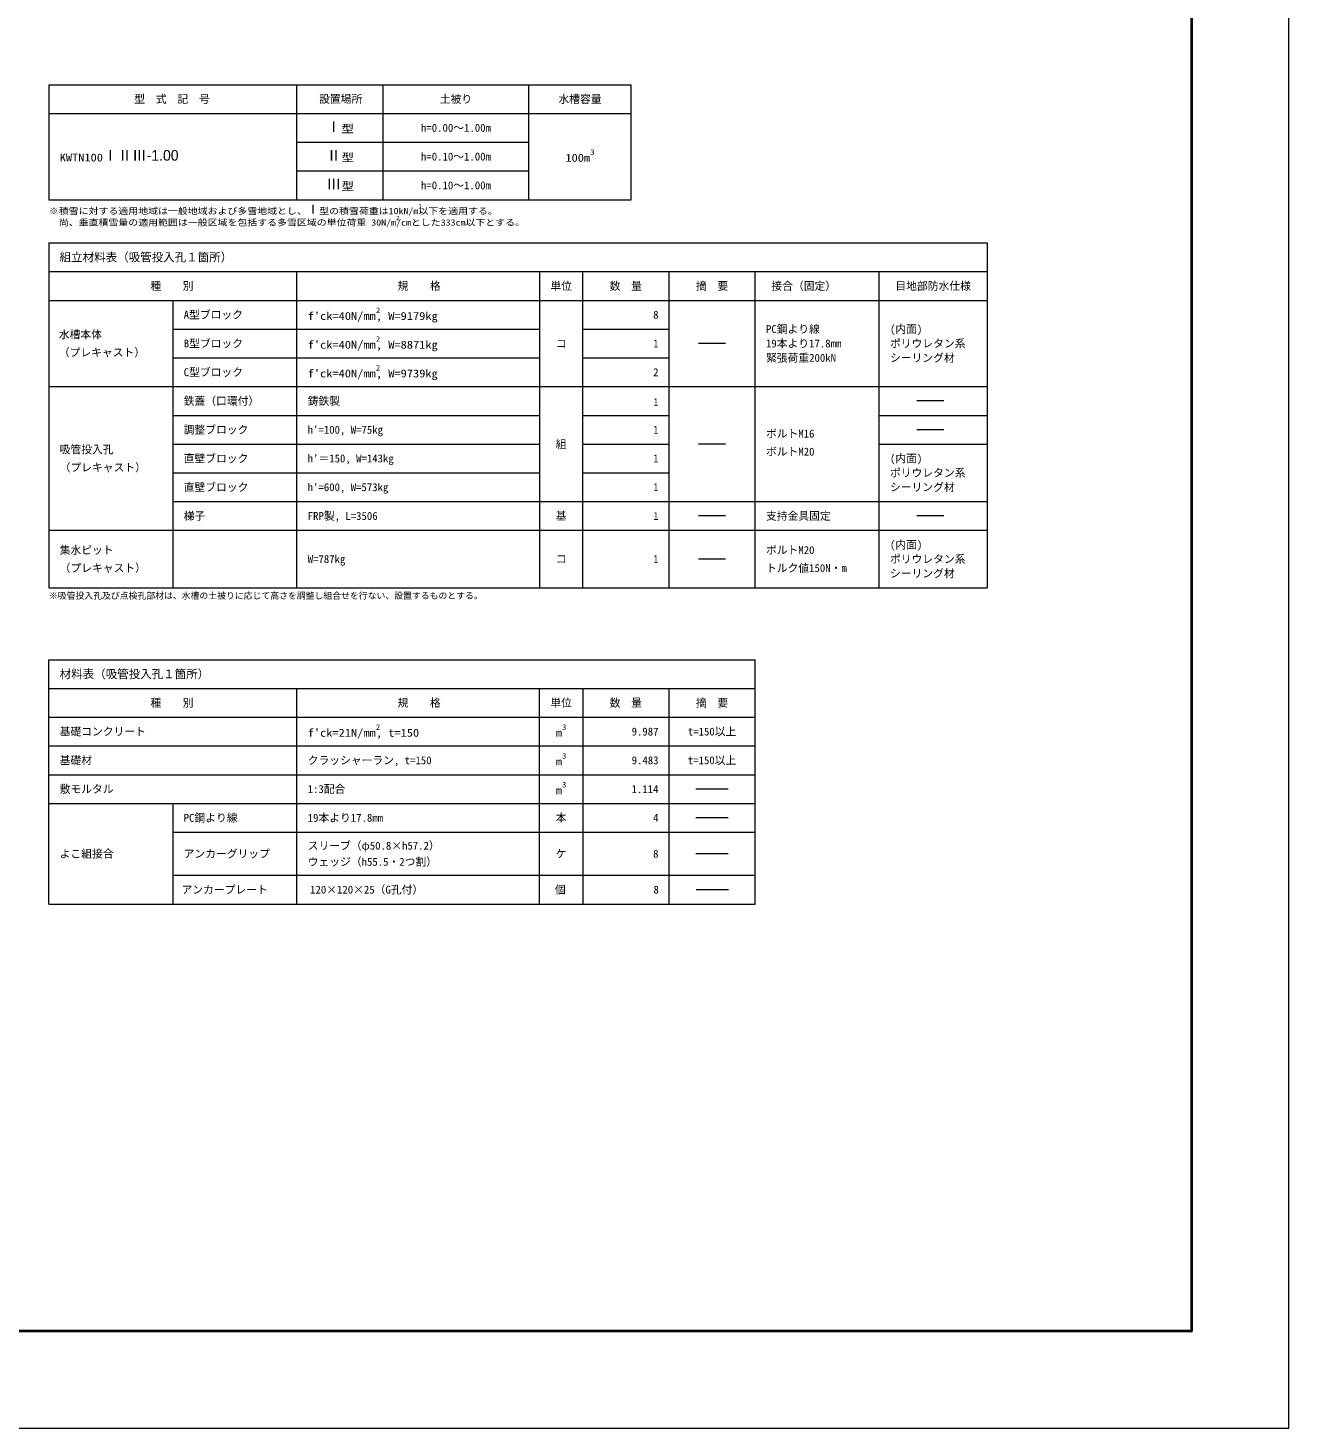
# Model space of a CAD drawing. Units: millimetres at full size; details may follow other scales. Extents: x 0 to 42000, y 0 to 29700.
# Drawn here: x 27383 to 42000, y 0 to 16233 of the extents above; entities that cross this region are included whole.
import ezdxf
from ezdxf.enums import TextEntityAlignment as Align

# ---------------------------------------------------------------- set-up
doc = ezdxf.new("R2010")
doc.units = ezdxf.units.MM
doc.header["$LTSCALE"] = 100
for name, color, linetype, lineweight in [('Defpoints_5', 5, 'Continuous', 13), ('図枠', 1, 'Continuous', 40), ('文字', 2, 'Continuous', 13)]:
    doc.layers.add(name, color=color, linetype=linetype, lineweight=lineweight)
doc.styles.add('ＭＳ ゴシック', font='')
doc.styles.add('ＭＳ Ｐゴシック', font='')
doc.styles.get('ＭＳ ゴシック').set_extended_font_data('MS Gothic')
doc.styles.get('ＭＳ Ｐゴシック').set_extended_font_data('MS PGothic')

msp = doc.modelspace()

# ---------------------------------------------------------------- linework, layer by layer
at = {"layer": 'Defpoints_5'}
msp.add_lwpolyline([(0, 0), (42000, 0), (42000, 29700), (0, 29700)], close=True, dxfattribs=at)
at = {"layer": '図枠'}
msp.add_lwpolyline([(1125, 1125), (40875, 1125), (40875, 28575), (1125, 28575)], close=True, dxfattribs=at)
at = {"layer": '文字', "color": 3}
for p, q in [((27625, 15575), (34375, 15575)), ((27625, 15575), (27625, 14241.7)), ((30500, 14241.7), (30500, 15575)), ((31500, 14241.7), (31500, 15575)), ((33187.5, 14241.7), (33187.5, 15575)), ((34375, 14241.7), (34375, 15575)), ((27625, 15241.7), (34375, 15241.7)), ((27625, 14241.7), (34375, 14241.7)), ((27625, 13741.3), (38500, 13741.3)), ((27625, 13741.3), (27625, 9741.7)), ((38500, 13741.3), (38500, 9741.7)), ((27625, 13408), (38500, 13408)), ((30500, 9741.7), (30500, 13408)), ((33312.5, 13408), (33312.5, 9741.7)), ((33812.5, 9741.7), (33812.5, 13408)), ((34812.5, 13408), (34812.5, 9741.7)), ((35812.5, 9741.7), (35812.5, 13408)), ((37250, 9741.7), (37250, 13408)), ((27625, 13074.7), (38500, 13074.7)), ((29062.5, 13074.7), (29062.5, 9741.7)), ((27625, 12074.7), (38500, 12074.7)), ((27625, 10408.3), (38500, 10408.3)), ((27625, 9741.7), (38500, 9741.7)), ((27625, 6075), (27625, 8908.3)), ((27625, 8908.3), (35812.5, 8908.3)), ((35812.5, 6075), (35812.5, 8908.3)), ((27625, 8575), (35812.5, 8575)), ((30500, 6075), (30500, 8575)), ((33312.5, 6075), (33312.5, 8575)), ((33812.5, 8575), (33812.5, 6075)), ((34812.5, 8575), (34812.5, 6075)), ((27625, 8241.7), (35812.5, 8241.7)), ((27625, 7908.3), (35812.5, 7908.3)), ((27625, 7575), (35812.5, 7575)), ((27625, 7241.7), (35812.5, 7241.7)), ((29062.5, 7241.7), (29062.5, 6075)), ((27625, 6075), (35812.5, 6075))]:
    msp.add_line(p, q, dxfattribs=at)
at = {"layer": '文字', "color": 4}
for p, q in [((30500, 14908.3), (31500, 14908.3)), ((31500, 14908.3), (33187.5, 14908.3)), ((30500, 14575), (31500, 14575)), ((31500, 14575), (33187.5, 14575)), ((29062.5, 12741.3), (33312.5, 12741.3)), ((33812.5, 12741.3), (34812.5, 12741.3)), ((29062.5, 12408), (33312.5, 12408)), ((33812.5, 12408), (34812.5, 12408)), ((29062.5, 11741.3), (33312.5, 11741.3)), ((33812.5, 11741.3), (34812.5, 11741.3)), ((37250, 11741.3), (38500, 11741.3)), ((29062.5, 11408.3), (33312.5, 11408.3)), ((33812.5, 11408.3), (34812.5, 11408.3)), ((37250, 11408.3), (38500, 11408.3)), ((29062.5, 11075), (33312.5, 11075)), ((33812.5, 11075), (34812.5, 11075)), ((29062.5, 10741.7), (38500, 10741.7)), ((29062.5, 6908.3), (35812.5, 6908.3)), ((29062.5, 6408.3), (35812.5, 6408.3))]:
    msp.add_line(p, q, dxfattribs=at)
at = {"layer": '文字'}
for p, q in [((35468.8, 12574.7), (35156.2, 12574.7)), ((38000, 11908), (37687.5, 11908)), ((38000, 11574.7), (37687.5, 11574.7)), ((35468.8, 11408.2), (35156.2, 11408.2)), ((35468.8, 10575), (35156.2, 10575)), ((38000, 10575), (37687.5, 10575)), ((35468.8, 10075), (35156.2, 10075)), ((35500, 7408.3), (35125, 7408.3)), ((35500, 7075), (35125, 7075)), ((35500, 6658.3), (35125, 6658.3)), ((35504.8, 6241.7), (35129.8, 6241.7))]:
    msp.add_line(p, q, dxfattribs=at)

# ---------------------------------------------------------------- texts
at = {"layer": '文字', "style": 'ＭＳ ゴシック'}
for s, height, p in [('型\u3000式\u3000記\u3000号', 91.64, (29052.1, 15408.3)), ('設置場所', 91.64, (31007.2, 15409.1)), ('土被り', 91.64, (32343.8, 15408.3)), ('水槽容量', 91.64, (33781.2, 15408.3)), ('h=0.00～1.00m', 91.64, (32343.8, 15075)), ('h=0.10～1.00m', 91.64, (32343.8, 14741.7)), ('h=0.10～1.00m', 91.64, (32343.8, 14408.3)), ('種\u3000\u3000別', 91.64, (29052.1, 13241.3)), ('規\u3000\u3000格', 91.64, (31916.7, 13241.3)), ('単位', 91.64, (33562.5, 13241.3)), ('数\u3000量', 91.64, (34312.5, 13241.3)), ('摘\u3000要', 91.64, (35312.5, 13241.3)), ('接合（固定）', 91.64, (36375, 13241.3)), ('目地部防水仕様', 91.64, (37875, 13241.3)), ('コ', 91.6, (33562.5, 12574.7)), ('組', 91.6, (33562.5, 11408.2)), ('基', 91.6, (33562.5, 10575)), ('コ', 91.6, (33562.5, 10075)), ('種\u3000\u3000別', 91.64, (29052.1, 8408.3)), ('規\u3000\u3000格', 91.64, (31916.7, 8408.3)), ('単位', 91.64, (33562.5, 8408.3)), ('数\u3000量', 91.64, (34312.5, 8408.3)), ('摘\u3000要', 91.64, (35312.5, 8408.3)), ('t=150以上', 91.64, (35312.5, 8075)), ('t=150以上', 91.64, (35312.5, 7741.7)), ('本', 91.6, (33562.5, 7075)), ('ケ', 91.6, (33562.5, 6658.3)), ('個', 91.6, (33553.2, 6241.7))]:
    msp.add_text(s, height=height, dxfattribs=at).set_placement(p, align=Align.MIDDLE_CENTER)
at = {"layer": '文字'}
for s, height, style, width, p in [('Ⅰ', 123.7, 'ＭＳ Ｐゴシック', 1.05, (30838.4, 14990.6)), ('型', 91.6, 'ＭＳ ゴシック', 1.15, (31017.8, 14990.6)), ('KWTN100', 91.64, 'ＭＳ ゴシック', 1.15, (27750, 14657.3)), ('Ⅱ', 123.7, 'ＭＳ Ｐゴシック', 1.05, (30838.4, 14657.3)), ('型', 91.6, 'ＭＳ ゴシック', 1.15, (31017.8, 14657.3)), ('100m', 91.64, 'ＭＳ ゴシック', 1.15, (33612.3, 14654.2)), ('3', 64.2, 'ＭＳ ゴシック', 1.15, (33899.8, 14741.7)), ('Ⅲ', 123.7, 'ＭＳ Ｐゴシック', 1.05, (30838.4, 14324)), ('型', 91.6, 'ＭＳ ゴシック', 1.15, (31017.8, 14324)), ('2', 64.2, 'ＭＳ ゴシック', 1.15, (31415.6, 12908)), ("f'ck=40N/mm", 91.64, 'ＭＳ ゴシック', 1.15, (30625, 12820.5)), (', W=9179kg', 91.64, 'ＭＳ ゴシック', 1.15, (31415.6, 12820.5)), ("f'ck=40N/mm", 91.64, 'ＭＳ ゴシック', 1.15, (30625, 12487.2)), ('2', 64.2, 'ＭＳ ゴシック', 1.15, (31415.6, 12574.7)), (', W=8871kg', 91.64, 'ＭＳ ゴシック', 1.15, (31415.6, 12487.2)), ("f'ck=40N/mm", 91.64, 'ＭＳ ゴシック', 1.15, (30625, 12153.8)), ('2', 64.2, 'ＭＳ ゴシック', 1.15, (31415.6, 12241.3)), (', W=9739kg', 91.64, 'ＭＳ ゴシック', 1.15, (31415.6, 12153.8)), ('2', 64.2, 'ＭＳ ゴシック', 1.15, (31415.6, 8075)), ('3', 64.2, 'ＭＳ ゴシック', 1.15, (33573.3, 8075)), ("f'ck=21N/mm", 91.64, 'ＭＳ ゴシック', 1.15, (30625, 7987.5)), (', t=150', 91.64, 'ＭＳ ゴシック', 1.15, (31415.6, 7987.5)), ('m', 91.6, 'ＭＳ ゴシック', 1.15, (33501.4, 7987.5)), ('3', 64.2, 'ＭＳ ゴシック', 1.15, (33573.3, 7741.7)), ('m', 91.6, 'ＭＳ ゴシック', 1.15, (33501.4, 7654.2)), ('3', 64.2, 'ＭＳ ゴシック', 1.15, (33573.3, 7408.3)), ('m', 91.6, 'ＭＳ ゴシック', 1.15, (33501.4, 7320.8))]:
    msp.add_text(s, height=height, dxfattribs=dict(at, style=style, width=width)).set_placement(p, align=Align.BOTTOM_LEFT)
at = {"layer": '文字', "style": 'ＭＳ Ｐゴシック'}
msp.add_text('ⅠⅡⅢ-1.00', height=123.7, dxfattribs=at).set_placement((28253.1, 14657.3), align=Align.BOTTOM_LEFT)
at = {"layer": '文字', "color": 4}
for s, height, style, width, p in [('※積雪に対する適用地域は一般地域および多雪地域とし、', 73.31, 'ＭＳ ゴシック', 1.15, (27625, 14051.7)), ('Ⅰ', 99, 'ＭＳ Ｐゴシック', 1.05, (30615, 14051.7)), ('型の積雪荷重は10kN/m', 73.31, 'ＭＳ ゴシック', 1.15, (30758.5, 14051.7)), ('2', 51.3, 'ＭＳ ゴシック', 1.15, (31908.5, 14121.7)), ('以下を適用する。', 73.31, 'ＭＳ ゴシック', 1.15, (31908.5, 14051.7)), ('\u3000尚、垂直積雪量の適用範囲は一般区域を包括する多雪区域の単位荷重 30N/m', 73.31, 'ＭＳ ゴシック', 1.15, (27625, 13918.7)), ('2', 51.3, 'ＭＳ ゴシック', 1.15, (31650, 13988.7)), ('/cmとした333cm以下とする。', 73.31, 'ＭＳ ゴシック', 1.15, (31650, 13918.7))]:
    msp.add_text(s, height=height, dxfattribs=dict(at, style=style, width=width)).set_placement(p, align=Align.BOTTOM_LEFT)
at = {"layer": '文字', "style": 'ＭＳ ゴシック'}
for s, height, p in [('組立材料表（吸管投入孔１箇所）', 97.75, (27750, 13574.7)), ('A型ブロック', 91.64, (29187.5, 12908)), ('水槽本体', 91.64, (27740.2, 12678.8)), ('PC鋼より線', 91.64, (35937.5, 12741.3)), ('(内面)', 91.64, (37375, 12741.3)), ('（プレキャスト）', 91.64, (27740.2, 12470.5)), ('B型ブロック', 91.64, (29187.5, 12574.7)), ('19本より17.8mm', 91.64, (35937.5, 12574.7)), ('ポリウレタン系', 91.64, (37375, 12574.7)), ('緊張荷重200kN', 91.64, (35937.5, 12408)), ('シーリング材', 91.64, (37375, 12408)), ('C型ブロック', 91.64, (29187.5, 12241.3)), ('鉄蓋（口環付）', 91.64, (29187.5, 11908)), ('鋳鉄製', 91.64, (30625, 11908)), ('調整ブロック', 91.64, (29187.5, 11574.7)), ("h'=100, W=75kg", 91.64, (30625, 11574.7)), ('吸管投入孔', 91.64, (27750, 11345.7)), ('直壁ブロック', 91.64, (29187.5, 11241.7)), ("h'＝150, W=143kg", 91.64, (30625, 11241.7)), ('(内面)', 91.64, (37375, 11241.7)), ('（プレキャスト）', 91.64, (27750, 11137.3)), ('ポリウレタン系', 91.64, (37375, 11075)), ('直壁ブロック', 91.64, (29187.5, 10908.3)), ("h'=600, W=573kg", 91.64, (30625, 10908.3)), ('シーリング材', 91.64, (37375, 10908.3)), ('梯子', 91.64, (29187.5, 10575)), ('FRP製, L=3506', 91.64, (30625, 10575)), ('支持金具固定', 91.64, (35937.5, 10575)), ('集水ピット', 91.64, (27750, 10179.2)), ('ボルトM20', 91.64, (35937.5, 10179.2)), ('(内面)', 91.64, (37375, 10241.7)), ('W=787kg', 91.64, (30625, 10075)), ('ポリウレタン系', 91.64, (37375, 10075)), ('（プレキャスト）', 91.64, (27750, 9970.8)), ('トルク値150N・m', 91.64, (35937.5, 9970.8)), ('シーリング材', 91.64, (37375, 9908.3)), ('材料表（吸管投入孔１箇所）', 97.75, (27750, 8741.7)), ('基礎コンクリート', 91.64, (27750, 8075)), ('基礎材', 91.64, (27750, 7741.7)), ('クラッシャーラン, t=150', 91.64, (30625, 7741.7)), ('敷モルタル', 91.64, (27750, 7408.3)), ('1:3配合', 91.64, (30625, 7408.3)), ('PC鋼より線', 91.64, (29187.5, 7075)), ('19本より17.8mm', 91.64, (30625, 7075)), ('よこ組接合', 91.64, (27750, 6658.3)), ('アンカーグリップ', 91.64, (29187.5, 6658.3)), ('スリーブ（φ50.8×h57.2）', 91.64, (30625, 6752.1)), ('ウェッジ（h55.5・2つ割）', 91.64, (30625, 6564.6)), ('アンカープレート', 91.64, (29162.5, 6241.7)), ('120×120×25（G孔付）', 91.64, (30653.2, 6241.7))]:
    msp.add_text(s, height=height, dxfattribs=at).set_placement(p, align=Align.MIDDLE_LEFT)
for s, height, p in [('8', 91.6, (34691.7, 12908)), ('1', 91.6, (34691.7, 12574.7)), ('2', 91.6, (34691.7, 12241.3)), ('1', 91.6, (34691.7, 11894.1)), ('1', 91.6, (34691.7, 11574.7)), ('1', 91.6, (34691.7, 11241.7)), ('1', 91.6, (34691.7, 10908.3)), ('1', 91.6, (34691.7, 10575)), ('1', 91.6, (34691.7, 10075)), ('9.987', 91.64, (34691.7, 8075)), ('9.483', 91.64, (34691.7, 7741.7)), ('1.114', 91.64, (34691.7, 7408.3)), ('4', 91.6, (34691.7, 7075)), ('8', 91.6, (34691.7, 6658.3)), ('8', 91.6, (34695.7, 6241.7))]:
    msp.add_text(s, height=height, dxfattribs=at).set_placement(p, align=Align.MIDDLE_RIGHT)
for s, p in [('ボルトM16', (35937.5, 11574.8)), ('ボルトM20', (35937.5, 11366.5))]:
    msp.add_text(s, height=91.64, dxfattribs=at).set_placement(p, align=Align.TOP_LEFT)
at = {"layer": '文字', "color": 4, "style": 'ＭＳ ゴシック'}
msp.add_text('※吸管投入孔及び点検孔部材は、水槽の土被りに応じて高さを調整し組合せを行ない、設置するものとする。', height=73.31, dxfattribs=at).set_placement((27625, 9591.7), align=Align.BOTTOM_LEFT)

doc.saveas('drawing.dxf')
